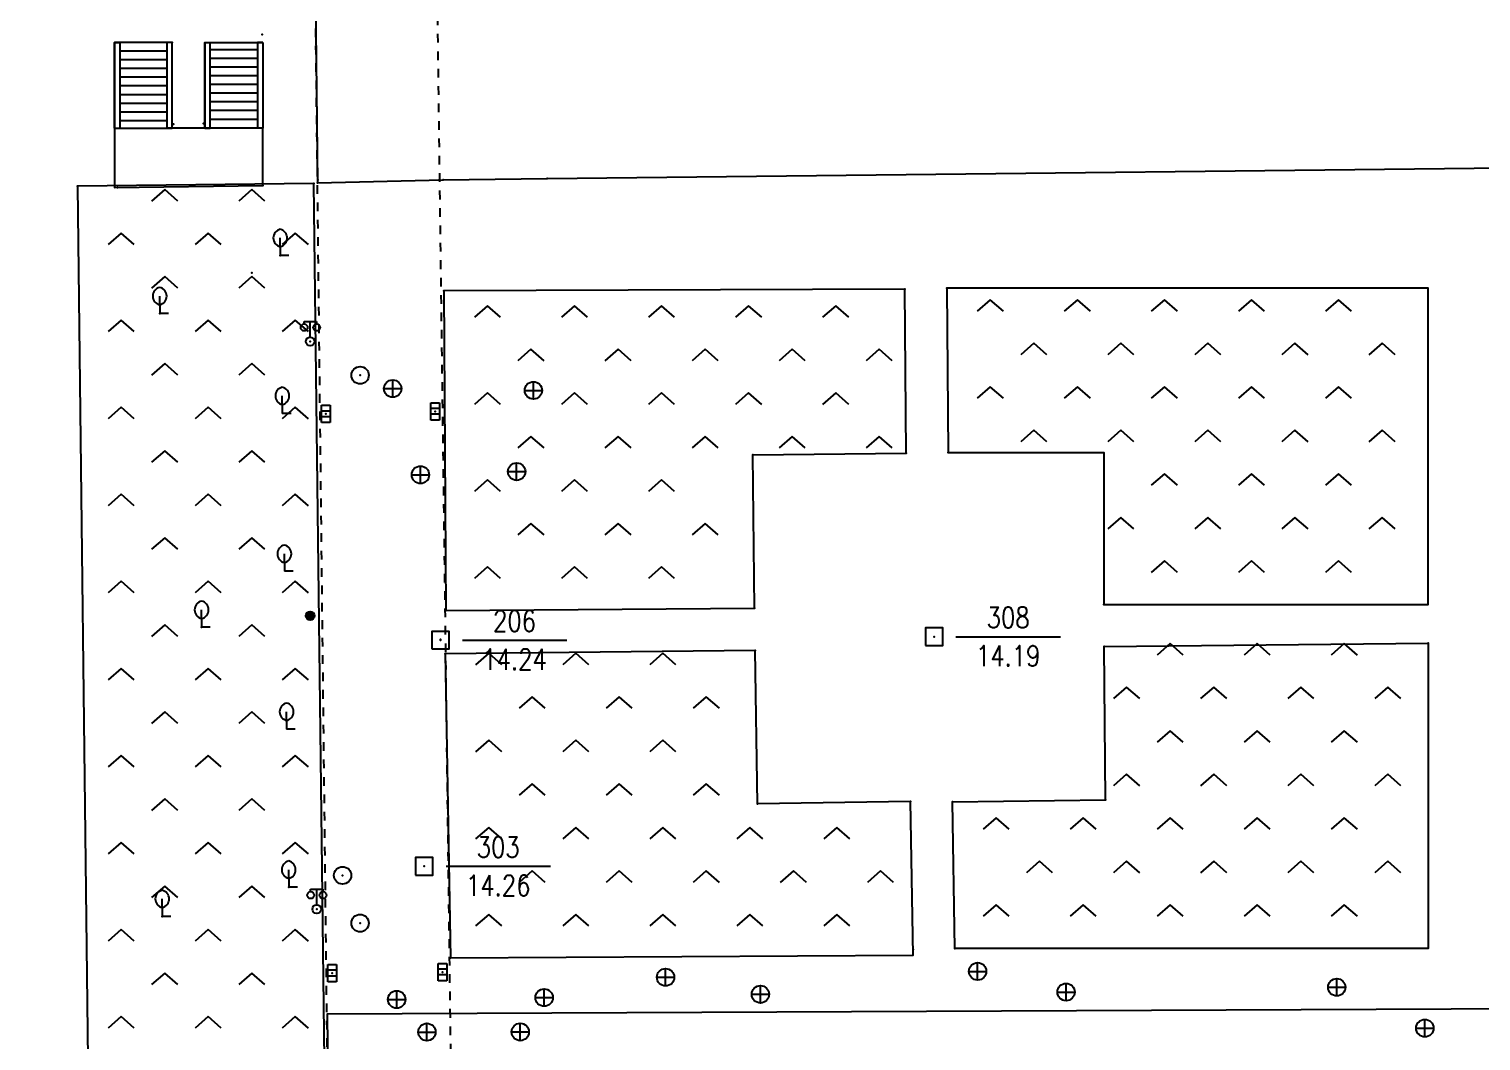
# Model space of a CAD drawing. Extents: x 1060 to 1934, y 610 to 1562.
# Drawn here: x 1554 to 1637.4, y 1297.1 to 1355.2 of the extents above; entities that cross this region are included whole.
import ezdxf
from ezdxf.enums import TextEntityAlignment as Align

# ---------------------------------------------------------------- set-up
doc = ezdxf.new("R2010")
doc.units = 0
doc.header["$LTSCALE"] = 0.5
doc.header["$PDSIZE"] = 0.2
doc.linetypes.add('X6', pattern=[2, 1, -1])
doc.layers.get('0').update_dxf_attribs({"linetype": 'CONTINUOUS'})
doc.layers.add('ASSIST', color=7, linetype='CONTINUOUS', plot=False)
for name, color, linetype in [('COMPONENT', 4, 'CONTINUOUS'), ('DLDW', 11, 'CONTINUOUS'), ('DLSS', 4, 'CONTINUOUS'), ('GXYZ', 2, 'CONTINUOUS'), ('JMD', 6, 'CONTINUOUS'), ('KZD', 1, 'CONTINUOUS'), ('ZBTZ', 3, 'CONTINUOUS'), ('ZDH', 1, 'CONTINUOUS')]:
    doc.layers.add(name, color=color, linetype=linetype)
doc.styles.add('HZ', font='rs.shx', dxfattribs={"width": 0.8, "bigfont": 'hztxt.shx'})

# ---------------------------------------------------------------- blocks, each defined once
blk = doc.blocks.new('gc043')
for p, q in [((-1, 0), (1, 0)), ((0, -1), (0, 1))]:
    blk.add_line(p, q)
blk.add_circle((0, 0), 1)
blk = doc.blocks.new('*U25')
at = {"linetype": 'Continuous'}
for points in [[(-0.5, 0.06), (-0.49, -0.11), (-0.49, 0.11)], [(-0.5, 0), (-0.5, -0.06), (-0.5, 0.06)], [(-0.49, -0.11), (-0.5, 0.06), (-0.5, -0.06)], [(-0.49, 0.11), (-0.47, -0.17), (-0.47, 0.17)], [(-0.47, -0.17), (-0.49, 0.11), (-0.49, -0.11)], [(-0.47, 0.17), (-0.45, -0.22), (-0.45, 0.22)], [(-0.45, -0.22), (-0.47, 0.17), (-0.47, -0.17)], [(-0.45, 0.22), (-0.42, -0.27), (-0.42, 0.27)], [(-0.42, -0.27), (-0.45, 0.22), (-0.45, -0.22)], [(-0.42, 0.27), (-0.39, -0.31), (-0.39, 0.31)], [(-0.39, -0.31), (-0.42, 0.27), (-0.42, -0.27)], [(-0.39, 0.31), (-0.35, -0.35), (-0.35, 0.35)], [(-0.35, -0.35), (-0.39, 0.31), (-0.39, -0.31)], [(-0.35, 0.35), (-0.31, -0.39), (-0.31, 0.39)], [(-0.31, -0.39), (-0.35, 0.35), (-0.35, -0.35)], [(-0.31, 0.39), (-0.27, -0.42), (-0.27, 0.42)], [(-0.27, -0.42), (-0.31, 0.39), (-0.31, -0.39)], [(-0.27, 0.42), (-0.22, -0.45), (-0.22, 0.45)], [(-0.22, -0.45), (-0.27, 0.42), (-0.27, -0.42)], [(-0.22, 0.45), (-0.17, -0.47), (-0.17, 0.47)], [(-0.17, -0.47), (-0.22, 0.45), (-0.22, -0.45)], [(-0.17, 0.47), (-0.11, -0.49), (-0.11, 0.49)], [(-0.11, -0.49), (-0.17, 0.47), (-0.17, -0.47)], [(-0.11, 0.49), (-0.06, -0.5), (-0.06, 0.5)], [(-0.06, -0.5), (-0.11, 0.49), (-0.11, -0.49)], [(0, -0.5), (-0.06, 0.5), (-0.06, -0.5)], [(-0.06, 0.5), (0, -0.5), (0, 0.5)], [(0.06, -0.5), (0, 0.5), (0, -0.5)], [(0, 0.5), (0.06, -0.5), (0.06, 0.5)], [(0.11, -0.49), (0.06, 0.5), (0.06, -0.5)], [(0.06, 0.5), (0.11, -0.49), (0.11, 0.49)], [(0.17, -0.47), (0.11, 0.49), (0.11, -0.49)], [(0.11, 0.49), (0.17, -0.47), (0.17, 0.47)], [(0.22, -0.45), (0.17, 0.47), (0.17, -0.47)], [(0.17, 0.47), (0.22, -0.45), (0.22, 0.45)], [(0.27, -0.42), (0.22, 0.45), (0.22, -0.45)], [(0.22, 0.45), (0.27, -0.42), (0.27, 0.42)], [(0.31, -0.39), (0.27, 0.42), (0.27, -0.42)], [(0.27, 0.42), (0.31, -0.39), (0.31, 0.39)], [(0.35, -0.35), (0.31, 0.39), (0.31, -0.39)], [(0.31, 0.39), (0.35, -0.35), (0.35, 0.35)], [(0.39, -0.31), (0.35, 0.35), (0.35, -0.35)], [(0.35, 0.35), (0.39, -0.31), (0.39, 0.31)], [(0.42, -0.27), (0.39, 0.31), (0.39, -0.31)], [(0.39, 0.31), (0.42, -0.27), (0.42, 0.27)], [(0.45, -0.22), (0.42, 0.27), (0.42, -0.27)], [(0.42, 0.27), (0.45, -0.22), (0.45, 0.22)], [(0.47, -0.17), (0.45, 0.22), (0.45, -0.22)], [(0.45, 0.22), (0.47, -0.17), (0.47, 0.17)], [(0.49, -0.11), (0.47, 0.17), (0.47, -0.17)], [(0.47, 0.17), (0.49, -0.11), (0.49, 0.11)], [(0.5, -0.06), (0.49, 0.11), (0.49, -0.11)], [(0.49, 0.11), (0.5, -0.06), (0.5, 0.06)], [(0.5, 0), (0.5, 0.06), (0.5, -0.06)]]:
    blk.add_solid(points, dxfattribs=at)
blk = doc.blocks.new('gcbj0106')
blk.add_circle((0, 0), 0.5)
at = {"linetype": 'Continuous'}
blk.add_blockref('*U25', (0, 0), dxfattribs=at)
blk = doc.blocks.new('gc097')
for p, q in [((-0.7, 2), (-0.7, 2.3)), ((-0.7, 2.3), (0.7, 2.3)), ((0, 0.5), (0, 2.3)), ((0.7, 2.3), (0.7, 2))]:
    blk.add_line(p, q)
for centre, radius in [((-0.7, 1.6), 0.4), ((0.73, 1.6), 0.4), ((0, 0), 0.5)]:
    blk.add_circle(centre, radius)
blk = doc.blocks.new('gc188')
blk.add_circle((0, 0), 1)
blk = doc.blocks.new('gc211')
for p, q in [((0, 0), (-1.5, -1.32)), ((1.5, -1.32), (0, 0))]:
    blk.add_line(p, q)
blk = doc.blocks.new('gc041')
for p, q in [((-1, 0.5), (1, 0.5)), ((-1, -0.5), (-1, 0.5)), ((-0.33, 0.5), (-0.33, -0.5)), ((0.33, 0.5), (0.33, -0.5)), ((1, 0.5), (1, -0.5)), ((1, -0.5), (-1, -0.5))]:
    blk.add_line(p, q)
blk = doc.blocks.new('gc143')
for p, q in [((0, 1), (0, 2)), ((0, 1), (0, 0)), ((1, 0), (0, 0))]:
    blk.add_line(p, q)
for centre, start, end in [((0.225, 2), 102.68038, 257.31962), ((-0.225, 2), 282.68038, 77.31962)]:
    blk.add_arc(centre, 1.025, start, end)
blk = doc.blocks.new('gc115')
blk.add_lwpolyline([(-1, -1), (1, -1), (1, 1), (-1, 1)], close=True)
blk.add_point((0, 0))

msp = doc.modelspace()

# ---------------------------------------------------------------- linework, layer by layer
at = {"layer": 'ASSIST', "linetype": 'Continuous', "flags": 128}
for points in [[(1562.191, 1349.504), (1562.191, 1354.42), (1558.876, 1354.42), (1558.876, 1349.504)], [(1567.385, 1354.42), (1567.385, 1349.504), (1564.07, 1349.504), (1564.07, 1354.42)]]:
    msp.add_lwpolyline(points, close=True, dxfattribs=at)
at = {"layer": 'DLSS', "linetype": 'X6', "flags": 128}
for points, elevation in [([(1480.431, 1431.9), (1480.258, 1435.196), (1479.63, 1491.462, -0.064465), (1479.928, 1500.108, -0.154295), (1482.47, 1507.49, -0.179135), (1492.434, 1515.315, -0.003756), (1520.182, 1525.429, 0.000002), (1587.348, 1553.15, 0.011631), (1593.717, 1556.252, -0.359566), (1631.492, 1550.055), (1864.486, 1306.387)], 13.785), ([(1578.857, 1244.417), (1576.976, 1391.984), (1576.976, 1405.811, -0.207514), (1578.941, 1412.082, -0.238549), (1584.21, 1415), (1691.083, 1416.2, -0.252129), (1696.695, 1413.178, -0.114855), (1698.405, 1407.871), (1698.31, 1399.465), (1699.067, 1358.32)], 13.77)]:
    msp.add_lwpolyline(points, format="xyb", dxfattribs=dict(at, elevation=elevation))
at = {"layer": 'DLSS', "linetype": 'X6', "elevation": 13.77, "flags": 128}
msp.add_lwpolyline([(1571.608, 1250.737), (1570.023, 1391.861)], dxfattribs=at)
at = {"layer": 'JMD', "linetype": 'Continuous'}
for p, q in [((1558.876, 1354.42), (1559.176, 1354.42)), ((1558.876, 1349.504), (1558.876, 1354.42)), ((1561.891, 1354.42), (1559.176, 1354.42)), ((1559.176, 1354.42), (1559.176, 1349.504)), ((1562.191, 1354.42), (1561.891, 1354.42)), ((1561.891, 1349.504), (1561.891, 1354.42)), ((1562.191, 1349.504), (1562.191, 1354.42)), ((1564.07, 1354.42), (1564.37, 1354.42)), ((1564.07, 1354.42), (1564.07, 1349.504)), ((1564.37, 1349.504), (1564.37, 1354.42)), ((1567.385, 1354.42), (1567.085, 1354.42)), ((1567.085, 1354.42), (1567.085, 1349.504)), ((1567.385, 1354.42), (1567.385, 1349.504)), ((1561.891, 1353.92), (1559.176, 1353.92)), ((1567.085, 1354.004), (1564.37, 1354.004)), ((1567.085, 1353.504), (1564.37, 1353.504)), ((1561.891, 1353.42), (1559.176, 1353.42)), ((1561.891, 1352.92), (1559.176, 1352.92)), ((1567.085, 1353.004), (1564.37, 1353.004)), ((1561.891, 1352.42), (1559.176, 1352.42)), ((1561.891, 1351.92), (1559.176, 1351.92)), ((1567.085, 1352.504), (1564.37, 1352.504)), ((1567.085, 1352.004), (1564.37, 1352.004)), ((1561.891, 1351.42), (1559.176, 1351.42)), ((1567.085, 1351.504), (1564.37, 1351.504)), ((1567.085, 1351.004), (1564.37, 1351.004)), ((1561.891, 1350.92), (1559.176, 1350.92)), ((1561.891, 1350.42), (1559.176, 1350.42)), ((1567.085, 1350.504), (1564.37, 1350.504)), ((1558.876, 1349.504), (1559.176, 1349.504)), ((1561.891, 1349.92), (1559.176, 1349.92)), ((1562.191, 1349.504), (1561.891, 1349.504)), ((1564.07, 1349.504), (1564.37, 1349.504)), ((1567.085, 1350.004), (1564.37, 1350.004)), ((1567.085, 1349.504), (1564.37, 1349.504)), ((1567.385, 1349.504), (1567.085, 1349.504))]:
    msp.add_line(p, q, dxfattribs=at)
at = {"layer": 'JMD', "linetype": 'Continuous', "flags": 128}
for points in [[(1570.538, 1346.359), (1577.75, 1346.53), (1583.718, 1346.608), (1652.43, 1347.364), (1674.863, 1347.67), (1706.573, 1348.038), (1741.418, 1347.251), (1741.295, 1358.995), (1726.966, 1358.591), (1726.859, 1365.152), (1726.884, 1393.73), (1722.969, 1393.73), (1570.023, 1393.73)], [(1571.608, 1250.737), (1786.786, 1251.694), (1786.258, 1299.567), (1571.08, 1298.61)]]:
    msp.add_lwpolyline(points, close=True, dxfattribs=at)
for points in [[(1558.876, 1349.504), (1558.876, 1346.094), (1567.385, 1346.213), (1567.385, 1349.504)], [(1564.07, 1349.504), (1562.191, 1349.504)]]:
    msp.add_lwpolyline(points, dxfattribs=at)
at = {"layer": 'KZD', "linetype": 'Continuous'}
for p, q in [((1607.202, 1320.294), (1613.202, 1320.294)), ((1578.853, 1320.089), (1584.853, 1320.089)), ((1577.915, 1307.106), (1583.915, 1307.106))]:
    msp.add_line(p, q, dxfattribs=at)
at = {"layer": 'ZBTZ', "linetype": 'Continuous', "flags": 128}
for points, elevation in [([(1570.94, 1295.973), (1570.32, 1346.317), (1556.757, 1346.165), (1557.342, 1296.02)], 14.242), ([(1604.26, 1340.26), (1577.795, 1340.163), (1577.9, 1321.796), (1595.638, 1321.927), (1595.537, 1330.736), (1604.343, 1330.842)], 13.848), ([(1606.675, 1340.316), (1606.758, 1330.875), (1615.689, 1330.875), (1615.689, 1322.147), (1634.322, 1322.147), (1634.322, 1340.316)], 13.879), ([(1577.866, 1319.309), (1578.176, 1301.843), (1604.749, 1301.995), (1604.597, 1310.824), (1595.796, 1310.693), (1595.678, 1319.498)], 14.16), ([(1607.146, 1302.395), (1607.008, 1310.809), (1615.796, 1310.914), (1615.71, 1319.724), (1634.322, 1319.929), (1634.322, 1302.395)], 13.848)]:
    msp.add_lwpolyline(points, close=True, dxfattribs=dict(at, elevation=elevation))
at = {"layer": 'ZDH', "linetype": 'Continuous'}
for p in [(1558.876, 1354.358, 19.55), (1558.876, 1354.358, 19.55), (1558.876, 1354.358, 19.55), (1562.191, 1354.42, 19.531), (1562.191, 1354.42, 19.531), (1562.191, 1354.42, 19.531), (1567.346, 1354.868, 14.032), (1567.346, 1354.868, 14.032), (1562.262, 1349.723, 16.936), (1562.262, 1349.723, 16.936), (1563.991, 1349.769, 16.883), (1563.991, 1349.769, 16.883), (1556.757, 1346.165, 13.966), (1556.757, 1346.165, 13.966), (1556.757, 1346.165, 13.966), (1559.048, 1346.094, 13.932), (1559.048, 1346.094, 13.932), (1559.048, 1346.094, 13.932), (1567.385, 1346.213, 13.969), (1567.385, 1346.213, 13.969), (1567.385, 1346.213, 13.969), (1570.32, 1346.317, 14.111), (1570.32, 1346.317, 14.111), (1570.32, 1346.317, 14.111), (1570.538, 1346.359, 14.01), (1570.538, 1346.359, 14.01), (1570.538, 1346.359, 14.01), (1570.543, 1346.525, 14.022), (1570.543, 1346.525, 14.022), (1570.543, 1346.525, 14.022), (1577.527, 1346.539, 14.006), (1577.527, 1346.539, 14.006), (1577.527, 1346.539, 14.006), (1577.75, 1346.53, 14.23), (1577.75, 1346.53, 14.23), (1577.75, 1346.53, 14.23), (1583.718, 1346.608, 14.247), (1583.718, 1346.608, 14.247), (1583.718, 1346.608, 14.247), (1568.391, 1342.19, 14.363), (1568.391, 1342.19, 14.363), (1568.391, 1342.19, 14.363), (1566.754, 1341.189, 14.462), (1566.754, 1341.189, 14.462), (1566.754, 1341.189, 14.462), (1577.795, 1340.163, 13.931), (1577.795, 1340.163, 13.931), (1577.795, 1340.163, 13.931), (1604.26, 1340.26, 13.848), (1604.26, 1340.26, 13.848), (1604.26, 1340.26, 13.848), (1606.675, 1340.316, 13.879), (1606.675, 1340.316, 13.879), (1561.472, 1338.852, 14.267), (1561.472, 1338.852, 14.267), (1561.472, 1338.852, 14.267), (1570.117, 1337.251, 14.466), (1570.117, 1337.251, 14.466), (1570.117, 1337.251, 14.466), (1572.982, 1335.309, 14.221), (1572.982, 1335.309, 14.221), (1572.982, 1335.309, 14.221), (1574.852, 1334.54, 14.227), (1574.852, 1334.54, 14.227), (1574.852, 1334.54, 14.227), (1574.862, 1334.544, 14.232), (1574.862, 1334.544, 14.232), (1582.935, 1334.435, 14.08), (1582.935, 1334.435, 14.08), (1582.935, 1334.435, 14.08), (1571.018, 1333.088, 14.199), (1571.018, 1333.088, 14.199), (1571.018, 1333.088, 14.199), (1577.294, 1333.231, 14.198), (1577.294, 1333.231, 14.198), (1577.294, 1333.231, 14.198), (1595.537, 1330.736, 14.038), (1595.537, 1330.736, 14.038), (1595.537, 1330.736, 14.038), (1604.343, 1330.842, 14.095), (1604.343, 1330.842, 14.095), (1604.343, 1330.842, 14.095), (1606.758, 1330.875, 14.132), (1606.758, 1330.875, 14.132), (1576.447, 1329.59, 14.232), (1576.447, 1329.59, 14.232), (1576.447, 1329.59, 14.232), (1581.971, 1329.772, 14.104), (1581.971, 1329.772, 14.104), (1581.971, 1329.772, 14.104), (1577.9, 1321.796, 14.189), (1577.9, 1321.796, 14.189), (1577.9, 1321.796, 14.189), (1595.638, 1321.927, 14.182), (1595.638, 1321.927, 14.182), (1595.638, 1321.927, 14.182), (1615.689, 1322.147, 14.15), (1615.689, 1322.147, 14.15), (1570.109, 1321.496, 14.457), (1570.109, 1321.496, 14.457), (1570.109, 1321.496, 14.457), (1563.878, 1320.833, 14.468), (1563.878, 1320.833, 14.468), (1563.878, 1320.833, 14.468), (1577.604, 1320.128, 14.233), (1577.604, 1320.128, 14.233), (1577.604, 1320.128, 14.233), (1605.952, 1320.294, 14.189), (1577.603, 1320.089, 14.241), (1577.866, 1319.309, 14.16), (1577.866, 1319.309, 14.16), (1577.866, 1319.309, 14.16), (1595.678, 1319.498, 14.183), (1595.678, 1319.498, 14.183), (1595.678, 1319.498, 14.183), (1615.71, 1319.724, 14.165), (1615.71, 1319.724, 14.165), (1634.322, 1319.929, 14.124), (1634.322, 1319.929, 14.124), (1595.796, 1310.693, 14.156), (1595.796, 1310.693, 14.156), (1595.796, 1310.693, 14.156), (1604.597, 1310.824, 14.14), (1604.597, 1310.824, 14.14), (1604.597, 1310.824, 14.14), (1607.008, 1310.809, 14.12), (1607.008, 1310.809, 14.12), (1607.008, 1310.809, 14.12), (1615.796, 1310.914, 14.113), (1615.796, 1310.914, 14.113), (1576.665, 1307.106, 14.259), (1571.973, 1306.584, 14.246), (1571.973, 1306.584, 14.246), (1571.973, 1306.584, 14.246), (1568.878, 1305.911, 14.396), (1568.878, 1305.911, 14.396), (1568.878, 1305.911, 14.396), (1570.487, 1304.65, 14.392), (1570.487, 1304.65, 14.392), (1570.487, 1304.65, 14.392), (1561.612, 1304.232, 14.229), (1561.612, 1304.232, 14.229), (1561.612, 1304.232, 14.229), (1572.98, 1303.842, 14.264), (1572.98, 1303.842, 14.264), (1572.98, 1303.842, 14.264), (1578.176, 1301.843, 14.174), (1578.176, 1301.843, 14.174), (1578.176, 1301.843, 14.174), (1604.749, 1302.333, 13.861), (1604.749, 1302.333, 13.861), (1604.749, 1302.333, 13.861), (1607.146, 1302.395, 13.848), (1607.146, 1302.395, 13.848), (1607.146, 1302.395, 13.848), (1571.379, 1300.967, 14.228), (1571.379, 1300.967, 14.228), (1571.379, 1300.967, 14.228), (1577.711, 1301.032, 14.224), (1577.711, 1301.032, 14.224), (1577.711, 1301.032, 14.224), (1608.448, 1301.072, 13.863), (1608.448, 1301.072, 13.863), (1608.448, 1301.072, 13.863), (1590.523, 1300.733, 13.865), (1590.523, 1300.733, 13.865), (1590.523, 1300.733, 13.865), (1629.076, 1300.16, 13.846), (1629.076, 1300.16, 13.846), (1629.076, 1300.16, 13.846), (1575.081, 1299.458, 14.271), (1575.081, 1299.458, 14.271), (1575.081, 1299.458, 14.271), (1583.551, 1299.565, 13.878), (1583.551, 1299.565, 13.878), (1583.551, 1299.565, 13.878), (1595.973, 1299.755, 13.89), (1595.973, 1299.755, 13.89), (1595.973, 1299.755, 13.89), (1613.528, 1299.884, 13.88), (1613.528, 1299.884, 13.88), (1613.528, 1299.884, 13.88), (1576.816, 1297.588, 14.255), (1576.816, 1297.588, 14.255), (1576.816, 1297.588, 14.255), (1582.18, 1297.592, 13.911), (1582.18, 1297.592, 13.911), (1582.18, 1297.592, 13.911), (1634.135, 1297.81, 19.427), (1634.135, 1297.81, 19.427)]:
    msp.add_point(p, dxfattribs=at)

# ---------------------------------------------------------------- block references
at = {"layer": 'COMPONENT', "linetype": 'Continuous', "xscale": 0.5, "yscale": 0.5}
msp.add_blockref('gcbj0106', (1570.109, 1321.496, 14.457), dxfattribs=at)
at = {"layer": 'DLDW', "linetype": 'Continuous', "xscale": 0.5, "yscale": 0.5}
for p in [(1570.117, 1337.251, 14.466), (1570.487, 1304.65, 14.392)]:
    msp.add_blockref('gc097', p, dxfattribs=at)
at = {"layer": 'GXYZ', "linetype": 'Continuous', "xscale": 0.5, "yscale": 0.5}
for name, p in [('gc188', (1572.982, 1335.309)), ('gc043', (1574.852, 1334.54)), ('gc043', (1582.935, 1334.435)), ('gc043', (1581.971, 1329.772)), ('gc043', (1576.447, 1329.59)), ('gc188', (1571.973, 1306.584)), ('gc188', (1572.98, 1303.842)), ('gc043', (1590.523, 1300.733)), ('gc043', (1608.448, 1301.072)), ('gc043', (1595.973, 1299.755)), ('gc043', (1613.528, 1299.884)), ('gc043', (1629.076, 1300.16)), ('gc043', (1575.081, 1299.458)), ('gc043', (1583.551, 1299.565)), ('gc043', (1576.816, 1297.588)), ('gc043', (1582.18, 1297.592)), ('gc043', (1634.135, 1297.81, 19.427))]:
    msp.add_blockref(name, p, dxfattribs=at)
at = {"layer": 'GXYZ', "linetype": 'Continuous', "xscale": 0.5, "yscale": 0.5, "zscale": 0.5, "rotation": 270}
for p in [(1571.018, 1333.088, 14.199), (1577.294, 1333.231, 14.198), (1571.379, 1300.967, 14.228), (1577.711, 1301.032, 14.224)]:
    msp.add_blockref('gc041', p, dxfattribs=at)
at = {"layer": 'KZD', "linetype": 'Continuous', "xscale": 0.5, "yscale": 0.5}
for p in [(1577.603, 1320.089, 14.241), (1605.952, 1320.294, 14.189), (1576.665, 1307.106, 14.259)]:
    msp.add_blockref('gc115', p, dxfattribs=at)
at = {"layer": 'ZBTZ', "linetype": 'Continuous', "xscale": 0.5, "yscale": 0.5}
for name, p in [('gc211', (1561.757, 1345.973)), ('gc211', (1566.757, 1345.973)), ('gc211', (1559.257, 1343.473)), ('gc211', (1564.257, 1343.473)), ('gc143', (1568.391, 1342.19, 14.363)), ('gc211', (1569.257, 1343.473)), ('gc211', (1561.757, 1340.973)), ('gc211', (1566.757, 1340.973)), ('gc143', (1561.472, 1338.852, 14.267)), ('gc211', (1580.295, 1339.296)), ('gc211', (1585.295, 1339.296)), ('gc211', (1590.295, 1339.296)), ('gc211', (1595.295, 1339.296)), ('gc211', (1600.295, 1339.296)), ('gc211', (1609.175, 1339.647)), ('gc211', (1614.175, 1339.647)), ('gc211', (1619.175, 1339.647)), ('gc211', (1624.175, 1339.647)), ('gc211', (1629.175, 1339.647)), ('gc211', (1559.257, 1338.473)), ('gc211', (1564.257, 1338.473)), ('gc211', (1569.257, 1338.473)), ('gc211', (1582.795, 1336.796)), ('gc211', (1587.795, 1336.796)), ('gc211', (1592.795, 1336.796)), ('gc211', (1597.795, 1336.796)), ('gc211', (1602.795, 1336.796)), ('gc211', (1611.675, 1337.147)), ('gc211', (1616.675, 1337.147)), ('gc211', (1621.675, 1337.147)), ('gc211', (1626.675, 1337.147)), ('gc211', (1631.675, 1337.147)), ('gc211', (1561.757, 1335.973)), ('gc211', (1566.757, 1335.973)), ('gc143', (1568.513, 1333.12, 14.363)), ('gc211', (1580.295, 1334.296)), ('gc211', (1585.295, 1334.296)), ('gc211', (1590.295, 1334.296)), ('gc211', (1595.295, 1334.296)), ('gc211', (1600.295, 1334.296)), ('gc211', (1609.175, 1334.647)), ('gc211', (1614.175, 1334.647)), ('gc211', (1619.175, 1334.647)), ('gc211', (1624.175, 1334.647)), ('gc211', (1629.175, 1334.647)), ('gc211', (1559.257, 1333.473)), ('gc211', (1564.257, 1333.473)), ('gc211', (1569.257, 1333.473)), ('gc211', (1582.795, 1331.796)), ('gc211', (1587.795, 1331.796)), ('gc211', (1592.795, 1331.796)), ('gc211', (1597.795, 1331.796)), ('gc211', (1602.795, 1331.796)), ('gc211', (1611.675, 1332.147)), ('gc211', (1616.675, 1332.147)), ('gc211', (1621.675, 1332.147)), ('gc211', (1626.675, 1332.147)), ('gc211', (1631.675, 1332.147)), ('gc211', (1561.757, 1330.973)), ('gc211', (1566.757, 1330.973)), ('gc211', (1580.295, 1329.296)), ('gc211', (1585.295, 1329.296)), ('gc211', (1590.295, 1329.296)), ('gc211', (1619.175, 1329.647)), ('gc211', (1624.175, 1329.647)), ('gc211', (1629.175, 1329.647)), ('gc211', (1559.257, 1328.473)), ('gc211', (1564.257, 1328.473)), ('gc211', (1569.257, 1328.473)), ('gc211', (1582.795, 1326.796)), ('gc211', (1587.795, 1326.796)), ('gc211', (1592.795, 1326.796)), ('gc211', (1616.675, 1327.147)), ('gc211', (1621.675, 1327.147)), ('gc211', (1626.675, 1327.147)), ('gc211', (1631.675, 1327.147)), ('gc211', (1561.757, 1325.973)), ('gc211', (1566.757, 1325.973)), ('gc143', (1568.634, 1324.051, 14.363)), ('gc211', (1580.295, 1324.296)), ('gc211', (1585.295, 1324.296)), ('gc211', (1590.295, 1324.296)), ('gc211', (1619.175, 1324.647)), ('gc211', (1624.175, 1324.647)), ('gc211', (1629.175, 1324.647)), ('gc211', (1559.257, 1323.473)), ('gc211', (1564.257, 1323.473)), ('gc211', (1569.257, 1323.473)), ('gc143', (1563.878, 1320.833, 14.468)), ('gc211', (1561.757, 1320.973)), ('gc211', (1566.757, 1320.973)), ('gc211', (1580.366, 1319.343)), ('gc211', (1585.366, 1319.343)), ('gc211', (1590.366, 1319.343)), ('gc211', (1619.508, 1319.895)), ('gc211', (1624.508, 1319.895)), ('gc211', (1629.508, 1319.895)), ('gc211', (1559.257, 1318.473)), ('gc211', (1564.257, 1318.473)), ('gc211', (1569.257, 1318.473)), ('gc211', (1582.866, 1316.843)), ('gc211', (1587.866, 1316.843)), ('gc211', (1592.866, 1316.843)), ('gc211', (1617.008, 1317.395)), ('gc211', (1622.008, 1317.395)), ('gc211', (1627.008, 1317.395)), ('gc211', (1632.008, 1317.395)), ('gc211', (1561.757, 1315.973)), ('gc211', (1566.757, 1315.973)), ('gc143', (1568.756, 1314.981, 14.363)), ('gc211', (1580.366, 1314.343)), ('gc211', (1585.366, 1314.343)), ('gc211', (1590.366, 1314.343)), ('gc211', (1619.508, 1314.895)), ('gc211', (1624.508, 1314.895)), ('gc211', (1629.508, 1314.895)), ('gc211', (1559.257, 1313.473)), ('gc211', (1564.257, 1313.473)), ('gc211', (1569.257, 1313.473)), ('gc211', (1582.866, 1311.843)), ('gc211', (1587.866, 1311.843)), ('gc211', (1592.866, 1311.843)), ('gc211', (1617.008, 1312.395)), ('gc211', (1622.008, 1312.395)), ('gc211', (1627.008, 1312.395)), ('gc211', (1632.008, 1312.395)), ('gc211', (1561.757, 1310.973)), ('gc211', (1566.757, 1310.973)), ('gc211', (1580.366, 1309.343)), ('gc211', (1585.366, 1309.343)), ('gc211', (1590.366, 1309.343)), ('gc211', (1595.366, 1309.343)), ('gc211', (1600.366, 1309.343)), ('gc211', (1609.508, 1309.895)), ('gc211', (1614.508, 1309.895)), ('gc211', (1619.508, 1309.895)), ('gc211', (1624.508, 1309.895)), ('gc211', (1629.508, 1309.895)), ('gc211', (1559.257, 1308.473)), ('gc211', (1564.257, 1308.473)), ('gc211', (1569.257, 1308.473)), ('gc143', (1568.878, 1305.911, 14.396)), ('gc211', (1582.866, 1306.843)), ('gc211', (1587.866, 1306.843)), ('gc211', (1592.866, 1306.843)), ('gc211', (1597.866, 1306.843)), ('gc211', (1602.866, 1306.843)), ('gc211', (1612.008, 1307.395)), ('gc211', (1617.008, 1307.395)), ('gc211', (1622.008, 1307.395)), ('gc211', (1627.008, 1307.395)), ('gc211', (1632.008, 1307.395)), ('gc211', (1561.757, 1305.973)), ('gc211', (1566.757, 1305.973)), ('gc143', (1561.612, 1304.232, 14.229)), ('gc211', (1580.366, 1304.343)), ('gc211', (1585.366, 1304.343)), ('gc211', (1590.366, 1304.343)), ('gc211', (1595.366, 1304.343)), ('gc211', (1600.366, 1304.343)), ('gc211', (1609.508, 1304.895)), ('gc211', (1614.508, 1304.895)), ('gc211', (1619.508, 1304.895)), ('gc211', (1624.508, 1304.895)), ('gc211', (1629.508, 1304.895)), ('gc211', (1559.257, 1303.473)), ('gc211', (1564.257, 1303.473)), ('gc211', (1569.257, 1303.473)), ('gc211', (1561.757, 1300.973)), ('gc211', (1566.757, 1300.973)), ('gc211', (1559.257, 1298.473)), ('gc211', (1564.257, 1298.473)), ('gc211', (1569.257, 1298.473))]:
    msp.add_blockref(name, p, dxfattribs=at)

# ---------------------------------------------------------------- texts
at = {"layer": 'KZD', "linetype": 'Continuous', "style": 'HZ', "width": 0.8}
for s, p in [('206', (1581.853, 1321.189)), ('308', (1610.202, 1321.394)), ('14.24', (1581.853, 1318.989)), ('14.19', (1610.202, 1319.194)), ('303', (1580.915, 1308.206)), ('14.26', (1580.915, 1306.006))]:
    msp.add_text(s, height=1.2, dxfattribs=at).set_placement(p, align=Align.MIDDLE)

doc.saveas('drawing.dxf')
